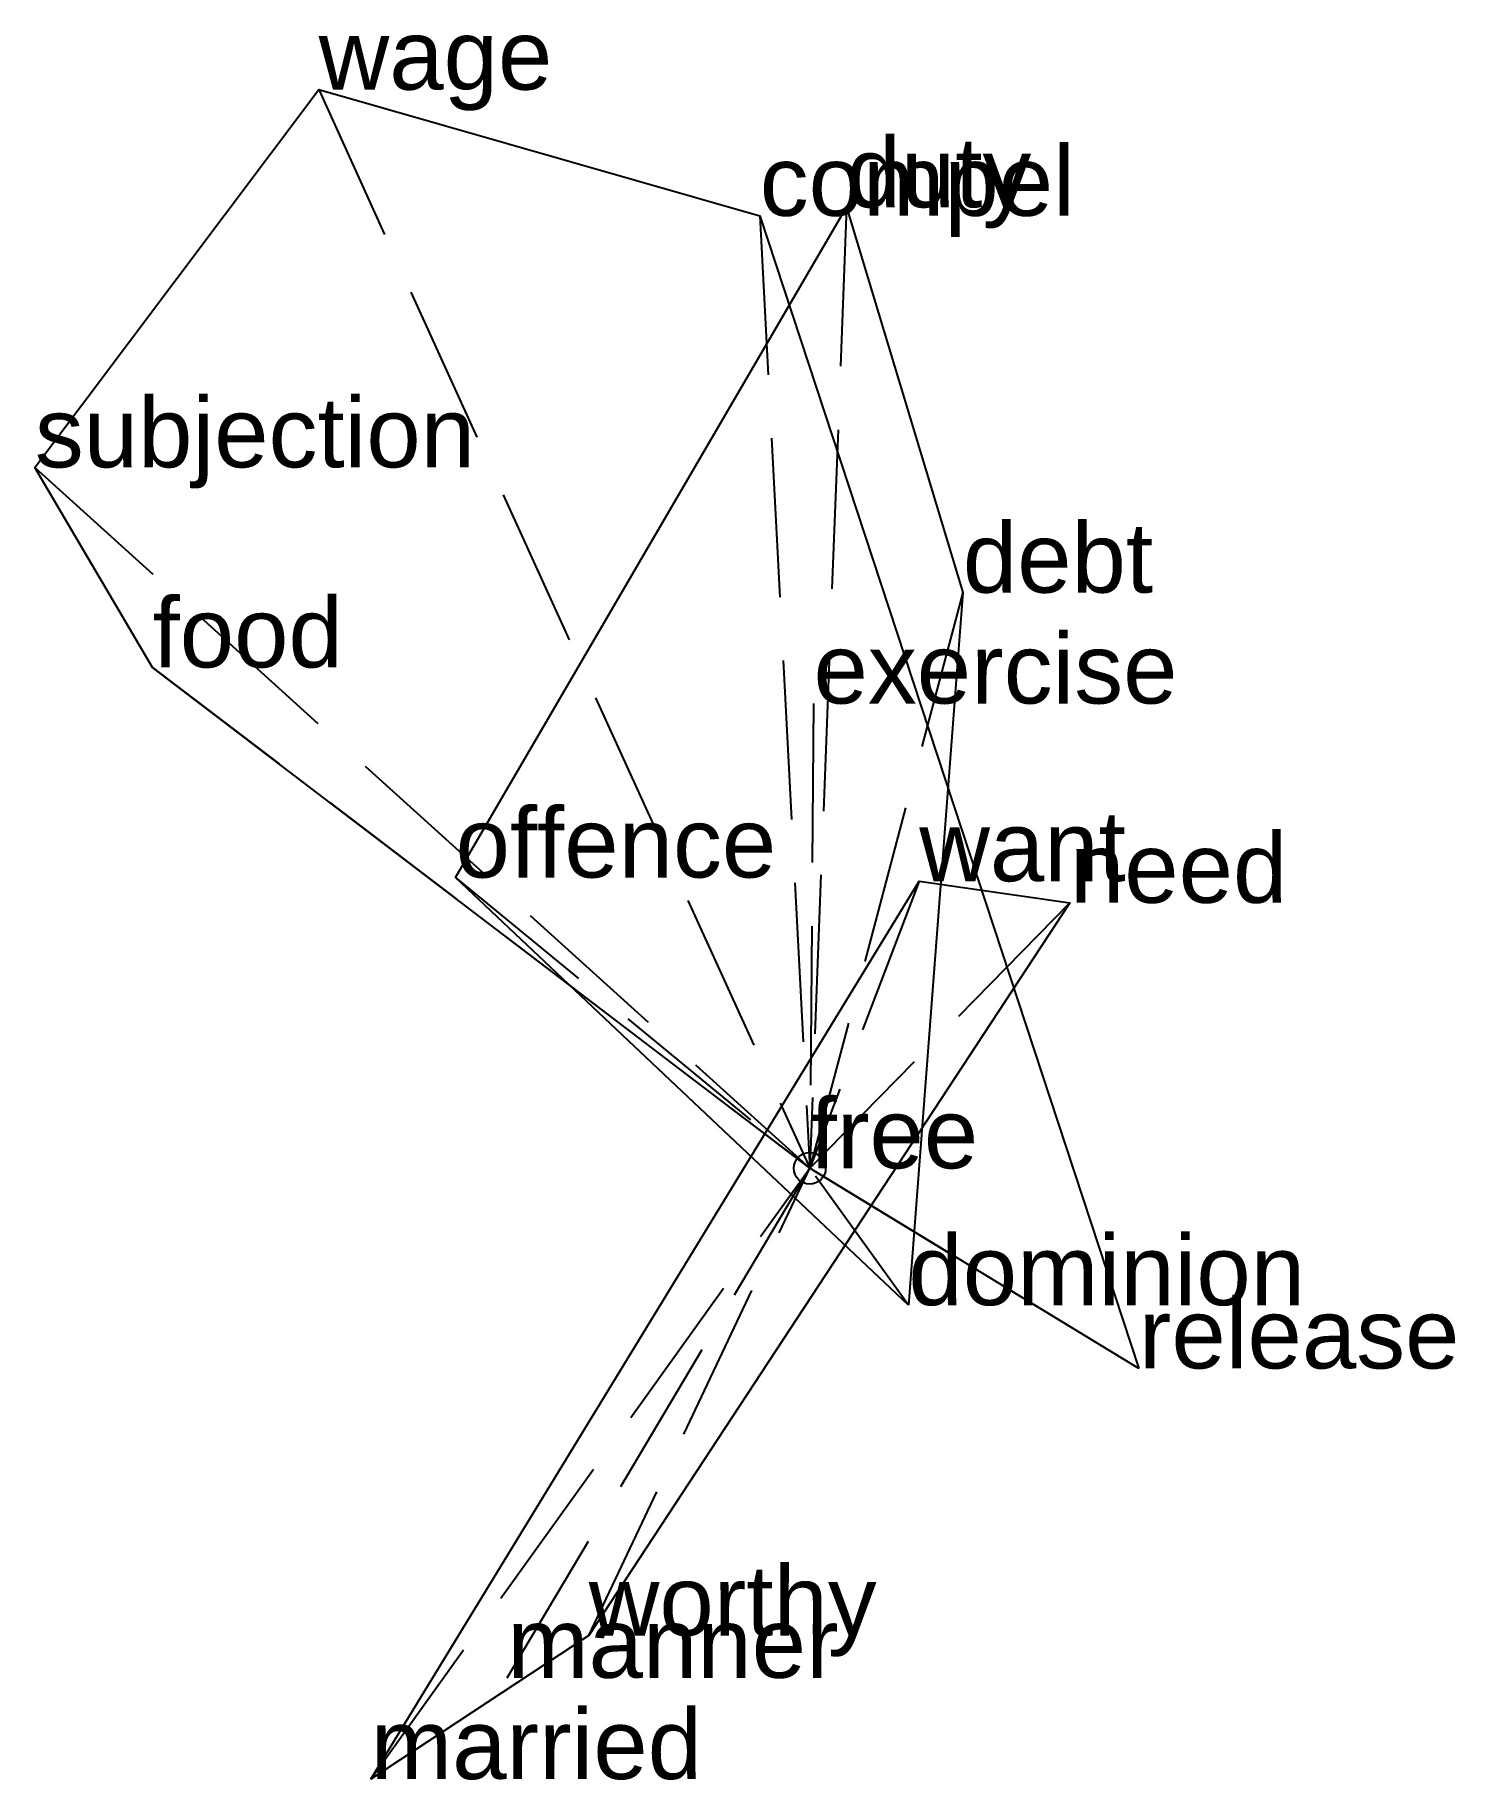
# Model space of a CAD drawing. Extents: x -1.22 to 1.01, y -0.96 to 1.78.
import ezdxf

# ---------------------------------------------------------------- set-up
doc = ezdxf.new("R2010")
doc.units = 0
doc.linetypes.add('DASHED2', pattern=[0.3, 0.25, -0.05])
for name, color, linetype in [('TEXT_nt', 1, 'CONTINUOUS'), ('TEXT_ot', 1, 'CONTINUOUS'), ('TEXT_q', 1, 'CONTINUOUS')]:
    doc.layers.add(name, color=color, linetype=linetype)
doc.styles.get("Standard").update_dxf_attribs({"font": 'arial.ttf'})

# ---------------------------------------------------------------- blocks, each defined once
blk = doc.blocks.new('ot')
at = {"layer": 'LINES_ot', "linetype": 'DASHED2'}
for p in [(-0.7719, 1.6953), (-0.0786, 1.497), (-1.218, 1.1017), (-1.033, 0.7872), (0, 0), (0.5173, -0.3145)]:
    blk.add_line(p, (0, 0), dxfattribs=at)
at = {"layer": 'ORIGIN_ot'}
blk.add_circle((0, 0), 0.025, dxfattribs=at)
at = {"layer": 'TEXT_ot'}
for s, p in [('wage', (-0.7719, 1.6953)), ('compel', (-0.0786, 1.497)), ('subjection', (-1.218, 1.1017)), ('food', (-1.033, 0.7872)), ('free', (0, 0)), ('release', (0.5173, -0.3145))]:
    blk.add_text(s, height=0.11, dxfattribs=at).set_placement(p)
blk = doc.blocks.new('nt')
at = {"layer": 'LINES_nt', "linetype": 'DASHED2'}
for p in [(0.0578, 1.5104), (0.2406, 0.9048), (0.0059, 0.7305), (-0.5567, 0.457), (0, 0), (0.155, -0.2151)]:
    blk.add_line(p, (0, 0), dxfattribs=at)
at = {"layer": 'ORIGIN_nt'}
blk.add_circle((0, 0), 0.025, dxfattribs=at)
at = {"layer": 'TEXT_nt'}
for s, p in [('duty', (0.0578, 1.5104)), ('debt', (0.2406, 0.9048)), ('exercise', (0.0059, 0.7305)), ('offence', (-0.5567, 0.457)), ('free', (0, 0)), ('dominion', (0.155, -0.2151))]:
    blk.add_text(s, height=0.11, dxfattribs=at).set_placement(p)
blk = doc.blocks.new('q')
at = {"layer": 'LINES_q', "linetype": 'DASHED2'}
for p in [(0.1722, 0.4512), (0.4089, 0.4173), (-0.6901, -0.9599), (-0.4756, -0.8008), (-0.3473, -0.7344), (0, 0)]:
    blk.add_line(p, (0, 0), dxfattribs=at)
at = {"layer": 'ORIGIN_q'}
blk.add_circle((0, 0), 0.025, dxfattribs=at)
at = {"layer": 'TEXT_q'}
for s, p in [('want', (0.1722, 0.4512)), ('need', (0.4089, 0.4173)), ('free', (0, 0)), ('worthy', (-0.3473, -0.7344)), ('manner', (-0.4756, -0.8008)), ('married', (-0.6901, -0.9599))]:
    blk.add_text(s, height=0.11, dxfattribs=at).set_placement(p)

msp = doc.modelspace()

# ---------------------------------------------------------------- linework, layer by layer
at = {"layer": 'OUTLINE_nt', "linetype": 'CONTINUOUS'}
msp.add_polyline3d([(0.155, -0.2151, 0), (-0.5567, 0.457, 0), (0.0578, 1.5104, 0), (0.2406, 0.9048, 0), (0.155, -0.2151, 0)], close=True, dxfattribs=at)
at = {"layer": 'OUTLINE_ot', "linetype": 'CONTINUOUS'}
msp.add_polyline3d([(0.5173, -0.3145, 0), (0, 0, 0), (-1.033, 0.7872, 0), (-1.218, 1.1017, 0), (-0.7719, 1.6953, 0), (-0.0786, 1.497, 0), (0.5173, -0.3145, 0)], close=True, dxfattribs=at)
at = {"layer": 'OUTLINE_q', "linetype": 'CONTINUOUS'}
msp.add_polyline3d([(-0.6901, -0.9599, 0), (0.1722, 0.4512, 0), (0.4089, 0.4173, 0), (-0.3473, -0.7344, 0), (-0.6901, -0.9599, 0)], close=True, dxfattribs=at)

# ---------------------------------------------------------------- block references
for name in ['ot', 'nt', 'q']:
    msp.add_blockref(name, (0, 0))

doc.saveas('drawing.dxf')
